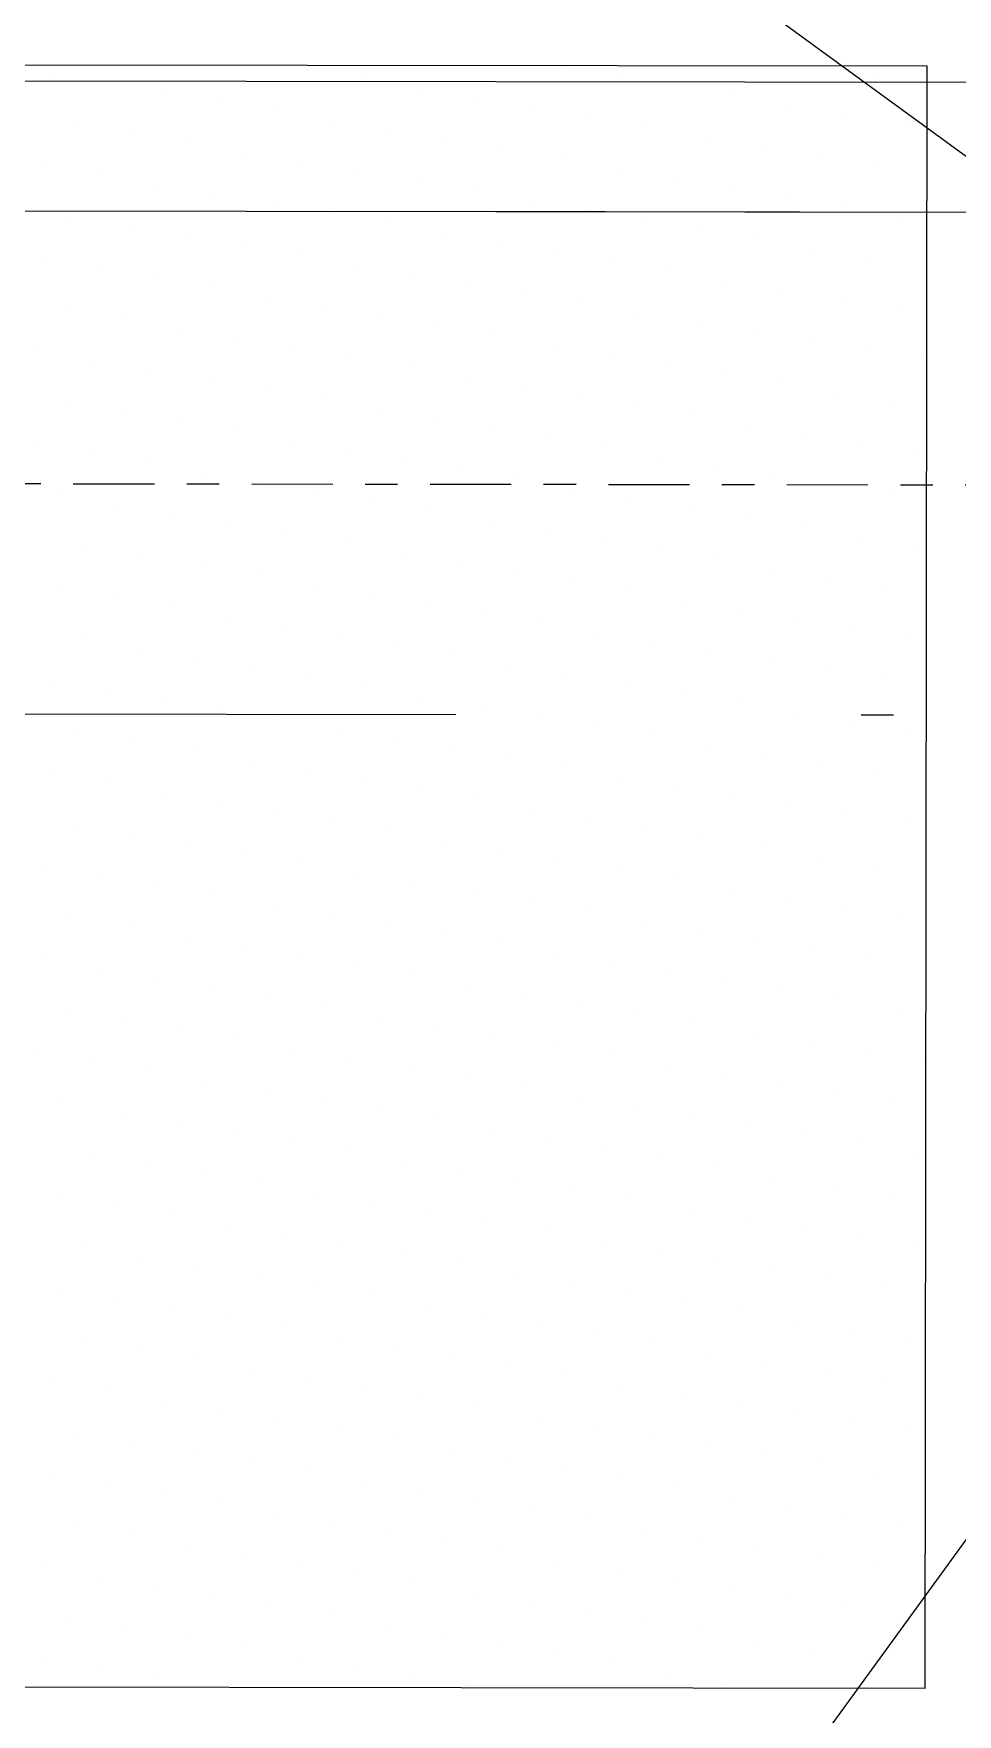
# Model space of a CAD drawing. Header units: millimetres. Extents: x 400382 to 401267, y 4543945 to 4544126.
# Drawn here: x 400738.64 to 400741.49, y 4544010.64 to 4544015.81 of the extents above; entities that cross this region are included whole.
import ezdxf

# ---------------------------------------------------------------- set-up
doc = ezdxf.new("R2010")
doc.units = ezdxf.units.MM
for name, pattern in [('AKS', [3, 2.5, -0.25, 0, -0.25]), ('CENTER', [2, 1.25, -0.25, 0.25, -0.25]), ('DASHDOT2', [0.5, 0.25, -0.125, 0, -0.125])]:
    doc.linetypes.add(name, pattern=pattern)
for name, color, linetype in [('aks prota', 2, 'AKS'), ('kiriş prota', 6, 'Continuous'), ('kolon tarama prota', 252, 'Continuous'), ('not yazısı prota', 6, 'Continuous'), ('PRT-AL-TUNEL_EKSENI', 14, 'DASHDOT2'), ('skesit prota', 7, 'Continuous'), ('st-s_kolon tarama', 252, 'Continuous'), ('temel prota', 6, 'Continuous')]:
    doc.layers.add(name, color=color, linetype=linetype)

msp = doc.modelspace()

# ---------------------------------------------------------------- hatches: boundary and pattern name
at = {"layer": 'kolon tarama prota'}
h = msp.add_hatch(color=256, dxfattribs=at)
h.dxf.hatch_style = 1
h.paths.add_polyline_path([(400803.72632, 4544009.33707), (400715.93468, 4544073.28909), (400690.79298, 4544038.77523), (400692.00541, 4544037.89203), (400705.8401, 4544027.81608), (400705.82967, 4544017.50939), (400720.00495, 4544017.49169), (400733.14296, 4544007.9252), (400805.78903, 4544007.83448)])
h.paths.add_polyline_path([(400733.45489, 4544009.92483), (400720.72959, 4544019.1908), (400707.52936, 4544019.20728), (400707.54135, 4544028.80376), (400693.46935, 4544039.05249), (400716.49142, 4544070.65657), (400799.97638, 4544009.84175)], flags=16)
h.paths.add_polyline_path([(400750.0006, 4544017.95423), (400750.00216, 4544019.20424), (400747.90215, 4544019.20686), (400747.90058, 4544017.95685), (400746.43136, 4544017.95869), (400746.4411, 4544025.75874), (400750.64986, 4544025.75349), (400750.6483, 4544024.50348), (400752.74831, 4544024.50085), (400752.74935, 4544025.75086), (400762.30539, 4544025.73893), (400762.30436, 4544024.48873), (400764.03966, 4544024.48656), (400764.03148, 4544017.93671), (400761.73966, 4544017.93957), (400761.74122, 4544019.18958), (400759.64121, 4544019.1922), (400759.63964, 4544017.94219)], flags=0)
h.paths.add_polyline_path([(400750.30098, 4544018.25386), (400750.30254, 4544019.50387), (400747.60252, 4544019.50724), (400747.60096, 4544018.25723), (400746.73174, 4544018.25832), (400746.74073, 4544025.45836), (400750.34948, 4544025.45386), (400750.34792, 4544024.20385), (400753.04794, 4544024.20048), (400753.0495, 4544025.45049), (400762.00554, 4544025.4393), (400762.00398, 4544024.1891), (400763.73928, 4544024.18693), (400763.73185, 4544018.23709), (400762.04004, 4544018.2392), (400762.0416, 4544019.48921), (400759.34158, 4544019.49258), (400759.34002, 4544018.24257)], flags=0)
h.paths.add_polyline_path([(400728.48066, 4544057.22162), (400728.23818, 4544057.39825), (400729.41578, 4544059.01483), (400729.65826, 4544058.83819)], flags=0)

# ---------------------------------------------------------------- linework, layer by layer
at = {"layer": 'aks prota', "ltscale": 10}
for p, q in [((400754.60769, 4544005.89838), (400694.52461, 4544049.66604)), ((400735.88985, 4544003.44982), (400763.38679, 4544041.19689))]:
    msp.add_line(p, q, dxfattribs=at)
at = {"layer": 'kiriş prota'}
msp.add_line((400665.99264, 4544015.35912), (400817.49366, 4544015.16992), dxfattribs=at)
at = {"layer": 'not yazısı prota'}
for p, q in [((400732.39365, 4544015.7262), (400741.39371, 4544015.71496)), ((400741.39371, 4544015.71496), (400741.38746, 4544010.71493)), ((400741.38746, 4544010.71493), (400732.3874, 4544010.72617))]:
    msp.add_line(p, q, dxfattribs=at)
at = {"layer": 'PRT-AL-TUNEL_EKSENI', "ltscale": 10}
for p, q in [((400658.20408, 4544015.36885), (400821.39805, 4544015.16505)), ((400660.94168, 4544013.81542), (400824.13565, 4544013.61161))]:
    msp.add_line(p, q, dxfattribs=at)
at = {"layer": 'skesit prota', "linetype": 'CENTER', "ltscale": 0.2}
msp.add_line((400722.26236, 4544014.44816), (400801.22832, 4544014.34954), dxfattribs=at)
at = {"layer": 'st-s_kolon tarama', "color": 253, "linetype": 'Continuous', "ltscale": 0.001}
for p, q in [((400738.68809, 4544015.69176), (400738.68809, 4544015.69176)), ((400739.48177, 4544015.70293), (400739.48177, 4544015.70293)), ((400740.27544, 4544015.7141), (400740.27544, 4544015.7141)), ((400741.24418, 4544015.69598), (400741.24418, 4544015.69598)), ((400738.86315, 4544015.66247), (400738.86315, 4544015.66247)), ((400739.65682, 4544015.67364), (400739.65682, 4544015.67364)), ((400739.83188, 4544015.64435), (400739.83188, 4544015.64435)), ((400740.4505, 4544015.68481), (400740.4505, 4544015.68481)), ((400740.62556, 4544015.65552), (400740.62556, 4544015.65552)), ((400739.0382, 4544015.63318), (400739.0382, 4544015.63318)), ((400739.21326, 4544015.60389), (400739.21326, 4544015.60389)), ((400740.00693, 4544015.61506), (400740.00693, 4544015.61506)), ((400740.18199, 4544015.58577), (400740.18199, 4544015.58577)), ((400740.80061, 4544015.62623), (400740.80061, 4544015.62623)), ((400740.97567, 4544015.59694), (400740.97567, 4544015.59694)), ((400738.76969, 4544015.53414), (400738.76969, 4544015.53414)), ((400739.38831, 4544015.5746), (400739.38831, 4544015.5746)), ((400739.56337, 4544015.54531), (400739.56337, 4544015.54531)), ((400740.35705, 4544015.55648), (400740.35705, 4544015.55648)), ((400741.15072, 4544015.56765), (400741.15072, 4544015.56765)), ((400741.32578, 4544015.53836), (400741.32578, 4544015.53836)), ((400738.94475, 4544015.50485), (400738.94475, 4544015.50485)), ((400739.73842, 4544015.51602), (400739.73842, 4544015.51602)), ((400739.91348, 4544015.48673), (400739.91348, 4544015.48673)), ((400740.5321, 4544015.52719), (400740.5321, 4544015.52719)), ((400740.70716, 4544015.4979), (400740.70716, 4544015.4979)), ((400739.1198, 4544015.47556), (400739.1198, 4544015.47556)), ((400739.29486, 4544015.44627), (400739.29486, 4544015.44627)), ((400740.08854, 4544015.45744), (400740.08854, 4544015.45744)), ((400740.88221, 4544015.46861), (400740.88221, 4544015.46861)), ((400741.05727, 4544015.43932), (400741.05727, 4544015.43932)), ((400738.67624, 4544015.40581), (400738.67624, 4544015.40581)), ((400739.46991, 4544015.41698), (400739.46991, 4544015.41698)), ((400739.64497, 4544015.38769), (400739.64497, 4544015.38769)), ((400740.26359, 4544015.42815), (400740.26359, 4544015.42815)), ((400740.43865, 4544015.39886), (400740.43865, 4544015.39886)), ((400741.23232, 4544015.41003), (400741.23232, 4544015.41003)), ((400738.85129, 4544015.37652), (400738.85129, 4544015.37652)), ((400739.02635, 4544015.34723), (400739.02635, 4544015.34723)), ((400739.82003, 4544015.3584), (400739.82003, 4544015.3584)), ((400739.99508, 4544015.32911), (400739.99508, 4544015.32911)), ((400740.6137, 4544015.36957), (400740.6137, 4544015.36957)), ((400740.78876, 4544015.34028), (400740.78876, 4544015.34028)), ((400739.2014, 4544015.31794), (400739.2014, 4544015.31794)), ((400739.37646, 4544015.28865), (400739.37646, 4544015.28865)), ((400740.17014, 4544015.29982), (400740.17014, 4544015.29982)), ((400740.96381, 4544015.31099), (400740.96381, 4544015.31099)), ((400741.13887, 4544015.2817), (400741.13887, 4544015.2817)), ((400738.75784, 4544015.2482), (400738.75784, 4544015.2482)), ((400739.55152, 4544015.25936), (400739.55152, 4544015.25936)), ((400739.72657, 4544015.23007), (400739.72657, 4544015.23007)), ((400740.34519, 4544015.27053), (400740.34519, 4544015.27053)), ((400740.52025, 4544015.24124), (400740.52025, 4544015.24124)), ((400741.31393, 4544015.25241), (400741.31393, 4544015.25241)), ((400738.93289, 4544015.21891), (400738.93289, 4544015.21891)), ((400739.10795, 4544015.18961), (400739.10795, 4544015.18961)), ((400739.90163, 4544015.20078), (400739.90163, 4544015.20078)), ((400740.07668, 4544015.17149), (400740.07668, 4544015.17149)), ((400740.6953, 4544015.21195), (400740.6953, 4544015.21195)), ((400740.87036, 4544015.18266), (400740.87036, 4544015.18266)), ((400738.66438, 4544015.11987), (400738.66438, 4544015.11987)), ((400739.28301, 4544015.16032), (400739.28301, 4544015.16032)), ((400739.45806, 4544015.13103), (400739.45806, 4544015.13103)), ((400740.25174, 4544015.1422), (400740.25174, 4544015.1422)), ((400741.04542, 4544015.15337), (400741.04542, 4544015.15337)), ((400741.22047, 4544015.12408), (400741.22047, 4544015.12408)), ((400738.83944, 4544015.09058), (400738.83944, 4544015.09058)), ((400739.63312, 4544015.10174), (400739.63312, 4544015.10174)), ((400739.80817, 4544015.07245), (400739.80817, 4544015.07245)), ((400740.42679, 4544015.11291), (400740.42679, 4544015.11291)), ((400740.60185, 4544015.08362), (400740.60185, 4544015.08362)), ((400739.01449, 4544015.06129), (400739.01449, 4544015.06129)), ((400739.18955, 4544015.032), (400739.18955, 4544015.032)), ((400739.98323, 4544015.04316), (400739.98323, 4544015.04316)), ((400740.77691, 4544015.05433), (400740.77691, 4544015.05433)), ((400740.95196, 4544015.02504), (400740.95196, 4544015.02504)), ((400739.36461, 4544015.00271), (400739.36461, 4544015.00271)), ((400739.53966, 4544014.97342), (400739.53966, 4544014.97342)), ((400740.15828, 4544015.01387), (400740.15828, 4544015.01387)), ((400740.33334, 4544014.98458), (400740.33334, 4544014.98458)), ((400741.12702, 4544014.99575), (400741.12702, 4544014.99575)), ((400741.30207, 4544014.96646), (400741.30207, 4544014.96646)), ((400738.74598, 4544014.96225), (400738.74598, 4544014.96225)), ((400738.92104, 4544014.93296), (400738.92104, 4544014.93296)), ((400739.71472, 4544014.94413), (400739.71472, 4544014.94413)), ((400739.88977, 4544014.91484), (400739.88977, 4544014.91484)), ((400740.5084, 4544014.95529), (400740.5084, 4544014.95529)), ((400740.68345, 4544014.926), (400740.68345, 4544014.926)), ((400739.0961, 4544014.90367), (400739.0961, 4544014.90367)), ((400739.27115, 4544014.87438), (400739.27115, 4544014.87438)), ((400740.06483, 4544014.88555), (400740.06483, 4544014.88555)), ((400740.85851, 4544014.89671), (400740.85851, 4544014.89671)), ((400741.03356, 4544014.86742), (400741.03356, 4544014.86742)), ((400738.65253, 4544014.83392), (400738.65253, 4544014.83392)), ((400739.44621, 4544014.84509), (400739.44621, 4544014.84509)), ((400739.62126, 4544014.8158), (400739.62126, 4544014.8158)), ((400740.23989, 4544014.85626), (400740.23989, 4544014.85626)), ((400740.41494, 4544014.82697), (400740.41494, 4544014.82697)), ((400741.20862, 4544014.83813), (400741.20862, 4544014.83813)), ((400741.38367, 4544014.80884), (400741.38367, 4544014.80884)), ((400738.82759, 4544014.80463), (400738.82759, 4544014.80463)), ((400739.00264, 4544014.77534), (400739.00264, 4544014.77534)), ((400739.79632, 4544014.78651), (400739.79632, 4544014.78651)), ((400739.97138, 4544014.75722), (400739.97138, 4544014.75722)), ((400740.59, 4544014.79768), (400740.59, 4544014.79768)), ((400740.76505, 4544014.76839), (400740.76505, 4544014.76839)), ((400739.1777, 4544014.74605), (400739.1777, 4544014.74605)), ((400739.35275, 4544014.71676), (400739.35275, 4544014.71676)), ((400740.14643, 4544014.72793), (400740.14643, 4544014.72793)), ((400740.94011, 4544014.7391), (400740.94011, 4544014.7391)), ((400741.11516, 4544014.70981), (400741.11516, 4544014.70981)), ((400738.73413, 4544014.6763), (400738.73413, 4544014.6763)), ((400739.52781, 4544014.68747), (400739.52781, 4544014.68747)), ((400739.70286, 4544014.65818), (400739.70286, 4544014.65818)), ((400740.32149, 4544014.69864), (400740.32149, 4544014.69864)), ((400740.49654, 4544014.66935), (400740.49654, 4544014.66935)), ((400741.29022, 4544014.68052), (400741.29022, 4544014.68052)), ((400738.90919, 4544014.64701), (400738.90919, 4544014.64701)), ((400739.08424, 4544014.61772), (400739.08424, 4544014.61772)), ((400739.87792, 4544014.62889), (400739.87792, 4544014.62889)), ((400740.6716, 4544014.64006), (400740.6716, 4544014.64006)), ((400740.84665, 4544014.61077), (400740.84665, 4544014.61077)), ((400739.2593, 4544014.58843), (400739.2593, 4544014.58843)), ((400739.43435, 4544014.55914), (400739.43435, 4544014.55914)), ((400740.05298, 4544014.5996), (400740.05298, 4544014.5996)), ((400740.22803, 4544014.57031), (400740.22803, 4544014.57031)), ((400741.02171, 4544014.58148), (400741.02171, 4544014.58148)), ((400741.19677, 4544014.55219), (400741.19677, 4544014.55219)), ((400738.64068, 4544014.54797), (400738.64068, 4544014.54797)), ((400738.81573, 4544014.51868), (400738.81573, 4544014.51868)), ((400739.60941, 4544014.52985), (400739.60941, 4544014.52985)), ((400739.78447, 4544014.50056), (400739.78447, 4544014.50056)), ((400740.40309, 4544014.54102), (400740.40309, 4544014.54102)), ((400740.57814, 4544014.51173), (400740.57814, 4544014.51173)), ((400741.37182, 4544014.5229), (400741.37182, 4544014.5229)), ((400738.99079, 4544014.48939), (400738.99079, 4544014.48939)), ((400739.16584, 4544014.4601), (400739.16584, 4544014.4601)), ((400739.95952, 4544014.47127), (400739.95952, 4544014.47127)), ((400740.7532, 4544014.48244), (400740.7532, 4544014.48244)), ((400740.92826, 4544014.45315), (400740.92826, 4544014.45315)), ((400739.3409, 4544014.43081), (400739.3409, 4544014.43081)), ((400739.51596, 4544014.40152), (400739.51596, 4544014.40152)), ((400740.13458, 4544014.44198), (400740.13458, 4544014.44198)), ((400740.30963, 4544014.41269), (400740.30963, 4544014.41269)), ((400741.10331, 4544014.42386), (400741.10331, 4544014.42386)), ((400741.27837, 4544014.39457), (400741.27837, 4544014.39457)), ((400738.72228, 4544014.39035), (400738.72228, 4544014.39035)), ((400738.89733, 4544014.36106), (400738.89733, 4544014.36106)), ((400739.69101, 4544014.37223), (400739.69101, 4544014.37223)), ((400739.86607, 4544014.34294), (400739.86607, 4544014.34294)), ((400740.48469, 4544014.3834), (400740.48469, 4544014.3834)), ((400740.65975, 4544014.35411), (400740.65975, 4544014.35411)), ((400739.07239, 4544014.33177), (400739.07239, 4544014.33177)), ((400739.24745, 4544014.30248), (400739.24745, 4544014.30248)), ((400740.04112, 4544014.31365), (400740.04112, 4544014.31365)), ((400740.8348, 4544014.32482), (400740.8348, 4544014.32482)), ((400741.00986, 4544014.29553), (400741.00986, 4544014.29553)), ((400739.4225, 4544014.27319), (400739.4225, 4544014.27319)), ((400739.59756, 4544014.2439), (400739.59756, 4544014.2439)), ((400740.21618, 4544014.28436), (400740.21618, 4544014.28436)), ((400740.39123, 4544014.25507), (400740.39123, 4544014.25507)), ((400741.18491, 4544014.26624), (400741.18491, 4544014.26624)), ((400738.80388, 4544014.23273), (400738.80388, 4544014.23273)), ((400738.97894, 4544014.20344), (400738.97894, 4544014.20344)), ((400739.77261, 4544014.21461), (400739.77261, 4544014.21461)), ((400740.56629, 4544014.22578), (400740.56629, 4544014.22578)), ((400740.74135, 4544014.19649), (400740.74135, 4544014.19649)), ((400741.35997, 4544014.23695), (400741.35997, 4544014.23695)), ((400739.15399, 4544014.17415), (400739.15399, 4544014.17415)), ((400739.32905, 4544014.14486), (400739.32905, 4544014.14486)), ((400739.94767, 4544014.18532), (400739.94767, 4544014.18532)), ((400740.12272, 4544014.15603), (400740.12272, 4544014.15603)), ((400740.9164, 4544014.1672), (400740.9164, 4544014.1672)), ((400741.09146, 4544014.13791), (400741.09146, 4544014.13791)), ((400738.71043, 4544014.10441), (400738.71043, 4544014.10441)), ((400739.5041, 4544014.11557), (400739.5041, 4544014.11557)), ((400739.67916, 4544014.08628), (400739.67916, 4544014.08628)), ((400740.29778, 4544014.12674), (400740.29778, 4544014.12674)), ((400740.47284, 4544014.09745), (400740.47284, 4544014.09745)), ((400741.26651, 4544014.10862), (400741.26651, 4544014.10862)), ((400738.88548, 4544014.07512), (400738.88548, 4544014.07512)), ((400739.06054, 4544014.04583), (400739.06054, 4544014.04583)), ((400739.85421, 4544014.05699), (400739.85421, 4544014.05699)), ((400740.64789, 4544014.06816), (400740.64789, 4544014.06816)), ((400740.82295, 4544014.03887), (400740.82295, 4544014.03887)), ((400739.23559, 4544014.01654), (400739.23559, 4544014.01654)), ((400739.41065, 4544013.98725), (400739.41065, 4544013.98725)), ((400740.02927, 4544014.0277), (400740.02927, 4544014.0277)), ((400740.20433, 4544013.99841), (400740.20433, 4544013.99841)), ((400740.998, 4544014.00958), (400740.998, 4544014.00958)), ((400741.17306, 4544013.98029), (400741.17306, 4544013.98029)), ((400738.79203, 4544013.94679), (400738.79203, 4544013.94679)), ((400739.5857, 4544013.95796), (400739.5857, 4544013.95796)), ((400739.76076, 4544013.92867), (400739.76076, 4544013.92867)), ((400740.37938, 4544013.96912), (400740.37938, 4544013.96912)), ((400740.55444, 4544013.93983), (400740.55444, 4544013.93983)), ((400741.34812, 4544013.951), (400741.34812, 4544013.951)), ((400738.96708, 4544013.9175), (400738.96708, 4544013.9175)), ((400739.14214, 4544013.88821), (400739.14214, 4544013.88821)), ((400739.93582, 4544013.89938), (400739.93582, 4544013.89938)), ((400740.72949, 4544013.91054), (400740.72949, 4544013.91054)), ((400740.90455, 4544013.88125), (400740.90455, 4544013.88125)), ((400739.31719, 4544013.85892), (400739.31719, 4544013.85892)), ((400739.49225, 4544013.82963), (400739.49225, 4544013.82963)), ((400740.11087, 4544013.87009), (400740.11087, 4544013.87009)), ((400740.28593, 4544013.8408), (400740.28593, 4544013.8408)), ((400741.0796, 4544013.85196), (400741.0796, 4544013.85196)), ((400738.69857, 4544013.81846), (400738.69857, 4544013.81846)), ((400738.87363, 4544013.78917), (400738.87363, 4544013.78917)), ((400739.66731, 4544013.80034), (400739.66731, 4544013.80034)), ((400740.46098, 4544013.81151), (400740.46098, 4544013.81151)), ((400740.63604, 4544013.78222), (400740.63604, 4544013.78222)), ((400741.25466, 4544013.82267), (400741.25466, 4544013.82267)), ((400739.04868, 4544013.75988), (400739.04868, 4544013.75988)), ((400739.22374, 4544013.73059), (400739.22374, 4544013.73059)), ((400739.84236, 4544013.77105), (400739.84236, 4544013.77105)), ((400740.01742, 4544013.74176), (400740.01742, 4544013.74176)), ((400740.81109, 4544013.75293), (400740.81109, 4544013.75293)), ((400740.98615, 4544013.72363), (400740.98615, 4544013.72363)), ((400739.3988, 4544013.7013), (400739.3988, 4544013.7013)), ((400739.57385, 4544013.67201), (400739.57385, 4544013.67201)), ((400740.19247, 4544013.71247), (400740.19247, 4544013.71247)), ((400740.36753, 4544013.68318), (400740.36753, 4544013.68318)), ((400741.16121, 4544013.69434), (400741.16121, 4544013.69434)), ((400738.78017, 4544013.66084), (400738.78017, 4544013.66084)), ((400738.95523, 4544013.63155), (400738.95523, 4544013.63155)), ((400739.74891, 4544013.64272), (400739.74891, 4544013.64272)), ((400740.54258, 4544013.65389), (400740.54258, 4544013.65389)), ((400740.71764, 4544013.6246), (400740.71764, 4544013.6246)), ((400741.33626, 4544013.66505), (400741.33626, 4544013.66505)), ((400739.13029, 4544013.60226), (400739.13029, 4544013.60226)), ((400739.30534, 4544013.57297), (400739.30534, 4544013.57297)), ((400739.92396, 4544013.61343), (400739.92396, 4544013.61343)), ((400740.09902, 4544013.58414), (400740.09902, 4544013.58414)), ((400740.8927, 4544013.59531), (400740.8927, 4544013.59531)), ((400741.06775, 4544013.56602), (400741.06775, 4544013.56602)), ((400738.68672, 4544013.53251), (400738.68672, 4544013.53251)), ((400739.4804, 4544013.54368), (400739.4804, 4544013.54368)), ((400739.65545, 4544013.51439), (400739.65545, 4544013.51439)), ((400740.27407, 4544013.55485), (400740.27407, 4544013.55485)), ((400740.44913, 4544013.52556), (400740.44913, 4544013.52556)), ((400741.24281, 4544013.53673), (400741.24281, 4544013.53673)), ((400738.86178, 4544013.50322), (400738.86178, 4544013.50322)), ((400739.03683, 4544013.47393), (400739.03683, 4544013.47393)), ((400739.83051, 4544013.4851), (400739.83051, 4544013.4851)), ((400740.62419, 4544013.49627), (400740.62419, 4544013.49627)), ((400740.79924, 4544013.46698), (400740.79924, 4544013.46698)), ((400739.21189, 4544013.44464), (400739.21189, 4544013.44464)), ((400739.38694, 4544013.41535), (400739.38694, 4544013.41535)), ((400740.00556, 4544013.45581), (400740.00556, 4544013.45581)), ((400740.18062, 4544013.42652), (400740.18062, 4544013.42652)), ((400740.9743, 4544013.43769), (400740.9743, 4544013.43769)), ((400738.76832, 4544013.37489), (400738.76832, 4544013.37489)), ((400739.562, 4544013.38606), (400739.562, 4544013.38606)), ((400740.35568, 4544013.39723), (400740.35568, 4544013.39723)), ((400740.53073, 4544013.36794), (400740.53073, 4544013.36794)), ((400741.14935, 4544013.4084), (400741.14935, 4544013.4084)), ((400741.32441, 4544013.37911), (400741.32441, 4544013.37911)), ((400738.94338, 4544013.3456), (400738.94338, 4544013.3456)), ((400739.11843, 4544013.31631), (400739.11843, 4544013.31631)), ((400739.73705, 4544013.35677), (400739.73705, 4544013.35677)), ((400739.91211, 4544013.32748), (400739.91211, 4544013.32748)), ((400740.70579, 4544013.33865), (400740.70579, 4544013.33865)), ((400740.88084, 4544013.30936), (400740.88084, 4544013.30936)), ((400739.29349, 4544013.28702), (400739.29349, 4544013.28702)), ((400739.46854, 4544013.25773), (400739.46854, 4544013.25773)), ((400740.08717, 4544013.29819), (400740.08717, 4544013.29819)), ((400740.26222, 4544013.2689), (400740.26222, 4544013.2689)), ((400741.0559, 4544013.28007), (400741.0559, 4544013.28007)), ((400738.67487, 4544013.24656), (400738.67487, 4544013.24656)), ((400738.84992, 4544013.21727), (400738.84992, 4544013.21727)), ((400739.6436, 4544013.22844), (400739.6436, 4544013.22844)), ((400740.43728, 4544013.23961), (400740.43728, 4544013.23961)), ((400740.61233, 4544013.21032), (400740.61233, 4544013.21032)), ((400741.23095, 4544013.25078), (400741.23095, 4544013.25078)), ((400739.02498, 4544013.18798), (400739.02498, 4544013.18798)), ((400739.20003, 4544013.15869), (400739.20003, 4544013.15869)), ((400739.81866, 4544013.19915), (400739.81866, 4544013.19915)), ((400739.99371, 4544013.16986), (400739.99371, 4544013.16986)), ((400740.78739, 4544013.18103), (400740.78739, 4544013.18103)), ((400740.96244, 4544013.15174), (400740.96244, 4544013.15174)), ((400739.37509, 4544013.1294), (400739.37509, 4544013.1294)), ((400739.55015, 4544013.10011), (400739.55015, 4544013.10011)), ((400740.16877, 4544013.14057), (400740.16877, 4544013.14057)), ((400740.34382, 4544013.11128), (400740.34382, 4544013.11128)), ((400741.1375, 4544013.12245), (400741.1375, 4544013.12245)), ((400738.75647, 4544013.08895), (400738.75647, 4544013.08895)), ((400738.93152, 4544013.05966), (400738.93152, 4544013.05966)), ((400739.7252, 4544013.07082), (400739.7252, 4544013.07082)), ((400740.51888, 4544013.08199), (400740.51888, 4544013.08199)), ((400740.69393, 4544013.0527), (400740.69393, 4544013.0527)), ((400741.31256, 4544013.09316), (400741.31256, 4544013.09316)), ((400739.10658, 4544013.03037), (400739.10658, 4544013.03037)), ((400739.28164, 4544013.00108), (400739.28164, 4544013.00108)), ((400739.90026, 4544013.04153), (400739.90026, 4544013.04153)), ((400740.07531, 4544013.01224), (400740.07531, 4544013.01224)), ((400740.86899, 4544013.02341), (400740.86899, 4544013.02341)), ((400738.66301, 4544012.96062), (400738.66301, 4544012.96062)), ((400739.45669, 4544012.97179), (400739.45669, 4544012.97179)), ((400740.25037, 4544012.98295), (400740.25037, 4544012.98295)), ((400740.42542, 4544012.95366), (400740.42542, 4544012.95366)), ((400741.04405, 4544012.99412), (400741.04405, 4544012.99412)), ((400741.2191, 4544012.96483), (400741.2191, 4544012.96483)), ((400738.83807, 4544012.93133), (400738.83807, 4544012.93133)), ((400739.01313, 4544012.90204), (400739.01313, 4544012.90204)), ((400739.63175, 4544012.9425), (400739.63175, 4544012.9425)), ((400739.8068, 4544012.91321), (400739.8068, 4544012.91321)), ((400740.60048, 4544012.92437), (400740.60048, 4544012.92437)), ((400740.77554, 4544012.89508), (400740.77554, 4544012.89508)), ((400739.18818, 4544012.87275), (400739.18818, 4544012.87275)), ((400739.36324, 4544012.84346), (400739.36324, 4544012.84346)), ((400739.98186, 4544012.88392), (400739.98186, 4544012.88392)), ((400740.15691, 4544012.85463), (400740.15691, 4544012.85463)), ((400740.95059, 4544012.86579), (400740.95059, 4544012.86579)), ((400738.74462, 4544012.803), (400738.74462, 4544012.803)), ((400739.53829, 4544012.81417), (400739.53829, 4544012.81417)), ((400740.33197, 4544012.82534), (400740.33197, 4544012.82534)), ((400740.50703, 4544012.79604), (400740.50703, 4544012.79604)), ((400741.12565, 4544012.8365), (400741.12565, 4544012.8365)), ((400741.3007, 4544012.80721), (400741.3007, 4544012.80721)), ((400738.91967, 4544012.77371), (400738.91967, 4544012.77371)), ((400739.09473, 4544012.74442), (400739.09473, 4544012.74442)), ((400739.71335, 4544012.78488), (400739.71335, 4544012.78488)), ((400739.8884, 4544012.75559), (400739.8884, 4544012.75559)), ((400740.68208, 4544012.76675), (400740.68208, 4544012.76675)), ((400740.85714, 4544012.73746), (400740.85714, 4544012.73746)), ((400739.26978, 4544012.71513), (400739.26978, 4544012.71513)), ((400739.44484, 4544012.68584), (400739.44484, 4544012.68584)), ((400740.06346, 4544012.7263), (400740.06346, 4544012.7263)), ((400740.23852, 4544012.69701), (400740.23852, 4544012.69701)), ((400741.03219, 4544012.70817), (400741.03219, 4544012.70817)), ((400738.65116, 4544012.67467), (400738.65116, 4544012.67467)), ((400738.82622, 4544012.64538), (400738.82622, 4544012.64538)), ((400739.61989, 4544012.65655), (400739.61989, 4544012.65655)), ((400740.41357, 4544012.66772), (400740.41357, 4544012.66772)), ((400740.58863, 4544012.63843), (400740.58863, 4544012.63843)), ((400741.20725, 4544012.67888), (400741.20725, 4544012.67888)), ((400741.3823, 4544012.64959), (400741.3823, 4544012.64959)), ((400739.00127, 4544012.61609), (400739.00127, 4544012.61609)), ((400739.17633, 4544012.5868), (400739.17633, 4544012.5868)), ((400739.79495, 4544012.62726), (400739.79495, 4544012.62726)), ((400739.97001, 4544012.59797), (400739.97001, 4544012.59797)), ((400740.76368, 4544012.60914), (400740.76368, 4544012.60914)), ((400739.35138, 4544012.55751), (400739.35138, 4544012.55751)), ((400740.14506, 4544012.56868), (400740.14506, 4544012.56868)), ((400740.32012, 4544012.53939), (400740.32012, 4544012.53939)), ((400740.93874, 4544012.57985), (400740.93874, 4544012.57985)), ((400741.11379, 4544012.55056), (400741.11379, 4544012.55056)), ((400738.73276, 4544012.51705), (400738.73276, 4544012.51705)), ((400738.90782, 4544012.48776), (400738.90782, 4544012.48776)), ((400739.52644, 4544012.52822), (400739.52644, 4544012.52822)), ((400739.7015, 4544012.49893), (400739.7015, 4544012.49893)), ((400740.49517, 4544012.5101), (400740.49517, 4544012.5101)), ((400740.67023, 4544012.48081), (400740.67023, 4544012.48081)), ((400741.28885, 4544012.52127), (400741.28885, 4544012.52127)), ((400739.08287, 4544012.45847), (400739.08287, 4544012.45847)), ((400739.25793, 4544012.42918), (400739.25793, 4544012.42918)), ((400739.87655, 4544012.46964), (400739.87655, 4544012.46964)), ((400740.05161, 4544012.44035), (400740.05161, 4544012.44035)), ((400740.84528, 4544012.45152), (400740.84528, 4544012.45152)), ((400739.43299, 4544012.39989), (400739.43299, 4544012.39989)), ((400740.22666, 4544012.41106), (400740.22666, 4544012.41106)), ((400740.40172, 4544012.38177), (400740.40172, 4544012.38177)), ((400741.02034, 4544012.42223), (400741.02034, 4544012.42223)), ((400741.1954, 4544012.39294), (400741.1954, 4544012.39294)), ((400738.81436, 4544012.35943), (400738.81436, 4544012.35943)), ((400738.98942, 4544012.33014), (400738.98942, 4544012.33014)), ((400739.60804, 4544012.3706), (400739.60804, 4544012.3706)), ((400739.7831, 4544012.34131), (400739.7831, 4544012.34131)), ((400740.57677, 4544012.35248), (400740.57677, 4544012.35248)), ((400740.75183, 4544012.32319), (400740.75183, 4544012.32319)), ((400741.37045, 4544012.36365), (400741.37045, 4544012.36365)), ((400739.16447, 4544012.30085), (400739.16447, 4544012.30085)), ((400739.33953, 4544012.27156), (400739.33953, 4544012.27156)), ((400739.95815, 4544012.31202), (400739.95815, 4544012.31202)), ((400740.13321, 4544012.28273), (400740.13321, 4544012.28273)), ((400740.92689, 4544012.2939), (400740.92689, 4544012.2939)), ((400738.72091, 4544012.2311), (400738.72091, 4544012.2311)), ((400739.51459, 4544012.24227), (400739.51459, 4544012.24227)), ((400740.30826, 4544012.25344), (400740.30826, 4544012.25344)), ((400740.48332, 4544012.22415), (400740.48332, 4544012.22415)), ((400741.10194, 4544012.26461), (400741.10194, 4544012.26461)), ((400741.277, 4544012.23532), (400741.277, 4544012.23532)), ((400738.89596, 4544012.20181), (400738.89596, 4544012.20181)), ((400739.07102, 4544012.17252), (400739.07102, 4544012.17252)), ((400739.68964, 4544012.21298), (400739.68964, 4544012.21298)), ((400739.8647, 4544012.18369), (400739.8647, 4544012.18369)), ((400740.65838, 4544012.19486), (400740.65838, 4544012.19486)), ((400739.24608, 4544012.14323), (400739.24608, 4544012.14323)), ((400740.03975, 4544012.1544), (400740.03975, 4544012.1544)), ((400740.21481, 4544012.12511), (400740.21481, 4544012.12511)), ((400740.83343, 4544012.16557), (400740.83343, 4544012.16557)), ((400741.00849, 4544012.13628), (400741.00849, 4544012.13628)), ((400738.80251, 4544012.07349), (400738.80251, 4544012.07349)), ((400739.42113, 4544012.11394), (400739.42113, 4544012.11394)), ((400739.59619, 4544012.08465), (400739.59619, 4544012.08465)), ((400740.38987, 4544012.09582), (400740.38987, 4544012.09582)), ((400740.56492, 4544012.06653), (400740.56492, 4544012.06653)), ((400741.18354, 4544012.10699), (400741.18354, 4544012.10699)), ((400741.3586, 4544012.0777), (400741.3586, 4544012.0777)), ((400738.97757, 4544012.0442), (400738.97757, 4544012.0442)), ((400739.15262, 4544012.01491), (400739.15262, 4544012.01491)), ((400739.77124, 4544012.05536), (400739.77124, 4544012.05536)), ((400739.9463, 4544012.02607), (400739.9463, 4544012.02607)), ((400740.73998, 4544012.03724), (400740.73998, 4544012.03724)), ((400739.32768, 4544011.98562), (400739.32768, 4544011.98562)), ((400740.12136, 4544011.99678), (400740.12136, 4544011.99678)), ((400740.29641, 4544011.96749), (400740.29641, 4544011.96749)), ((400740.91503, 4544012.00795), (400740.91503, 4544012.00795)), ((400741.09009, 4544011.97866), (400741.09009, 4544011.97866)), ((400738.70906, 4544011.94516), (400738.70906, 4544011.94516)), ((400738.88411, 4544011.91587), (400738.88411, 4544011.91587)), ((400739.50273, 4544011.95633), (400739.50273, 4544011.95633)), ((400739.67779, 4544011.92704), (400739.67779, 4544011.92704)), ((400740.47147, 4544011.9382), (400740.47147, 4544011.9382)), ((400740.64652, 4544011.90891), (400740.64652, 4544011.90891)), ((400741.26514, 4544011.94937), (400741.26514, 4544011.94937)), ((400739.05917, 4544011.88658), (400739.05917, 4544011.88658)), ((400739.23422, 4544011.85729), (400739.23422, 4544011.85729)), ((400739.85284, 4544011.89774), (400739.85284, 4544011.89774)), ((400740.0279, 4544011.86845), (400740.0279, 4544011.86845)), ((400740.82158, 4544011.87962), (400740.82158, 4544011.87962)), ((400739.40928, 4544011.828), (400739.40928, 4544011.828)), ((400740.20296, 4544011.83916), (400740.20296, 4544011.83916)), ((400740.37801, 4544011.80987), (400740.37801, 4544011.80987)), ((400740.99663, 4544011.85033), (400740.99663, 4544011.85033)), ((400741.17169, 4544011.82104), (400741.17169, 4544011.82104)), ((400738.79066, 4544011.78754), (400738.79066, 4544011.78754)), ((400738.96571, 4544011.75825), (400738.96571, 4544011.75825)), ((400739.58433, 4544011.79871), (400739.58433, 4544011.79871)), ((400739.75939, 4544011.76942), (400739.75939, 4544011.76942)), ((400740.55307, 4544011.78058), (400740.55307, 4544011.78058)), ((400741.34675, 4544011.79175), (400741.34675, 4544011.79175)), ((400739.14077, 4544011.72896), (400739.14077, 4544011.72896)), ((400739.93445, 4544011.74013), (400739.93445, 4544011.74013)), ((400740.1095, 4544011.71084), (400740.1095, 4544011.71084)), ((400740.72812, 4544011.75129), (400740.72812, 4544011.75129)), ((400740.90318, 4544011.722), (400740.90318, 4544011.722)), ((400738.6972, 4544011.65921), (400738.6972, 4544011.65921)), ((400739.31582, 4544011.69967), (400739.31582, 4544011.69967)), ((400739.49088, 4544011.67038), (400739.49088, 4544011.67038)), ((400740.28456, 4544011.68155), (400740.28456, 4544011.68155)), ((400740.45961, 4544011.65226), (400740.45961, 4544011.65226)), ((400741.07824, 4544011.69271), (400741.07824, 4544011.69271)), ((400741.25329, 4544011.66342), (400741.25329, 4544011.66342)), ((400738.87226, 4544011.62992), (400738.87226, 4544011.62992)), ((400739.04731, 4544011.60063), (400739.04731, 4544011.60063)), ((400739.66594, 4544011.64109), (400739.66594, 4544011.64109)), ((400739.84099, 4544011.6118), (400739.84099, 4544011.6118)), ((400740.63467, 4544011.62297), (400740.63467, 4544011.62297)), ((400739.22237, 4544011.57134), (400739.22237, 4544011.57134)), ((400740.01605, 4544011.58251), (400740.01605, 4544011.58251)), ((400740.1911, 4544011.55322), (400740.1911, 4544011.55322)), ((400740.80973, 4544011.59368), (400740.80973, 4544011.59368)), ((400740.98478, 4544011.56439), (400740.98478, 4544011.56439)), ((400738.7788, 4544011.50159), (400738.7788, 4544011.50159)), ((400739.39743, 4544011.54205), (400739.39743, 4544011.54205)), ((400739.57248, 4544011.51276), (400739.57248, 4544011.51276)), ((400740.36616, 4544011.52393), (400740.36616, 4544011.52393)), ((400740.54121, 4544011.49464), (400740.54121, 4544011.49464)), ((400741.15984, 4544011.5351), (400741.15984, 4544011.5351)), ((400741.33489, 4544011.50581), (400741.33489, 4544011.50581)), ((400738.95386, 4544011.4723), (400738.95386, 4544011.4723)), ((400739.12892, 4544011.44301), (400739.12892, 4544011.44301)), ((400739.74754, 4544011.48347), (400739.74754, 4544011.48347)), ((400739.92259, 4544011.45418), (400739.92259, 4544011.45418)), ((400740.71627, 4544011.46535), (400740.71627, 4544011.46535)), ((400739.30397, 4544011.41372), (400739.30397, 4544011.41372)), ((400740.09765, 4544011.42489), (400740.09765, 4544011.42489)), ((400740.2727, 4544011.3956), (400740.2727, 4544011.3956)), ((400740.89133, 4544011.43606), (400740.89133, 4544011.43606)), ((400741.06638, 4544011.40677), (400741.06638, 4544011.40677)), ((400738.68535, 4544011.37326), (400738.68535, 4544011.37326)), ((400738.86041, 4544011.34397), (400738.86041, 4544011.34397)), ((400739.47903, 4544011.38443), (400739.47903, 4544011.38443)), ((400739.65408, 4544011.35514), (400739.65408, 4544011.35514)), ((400740.44776, 4544011.36631), (400740.44776, 4544011.36631)), ((400741.24144, 4544011.37748), (400741.24144, 4544011.37748)), ((400739.03546, 4544011.31468), (400739.03546, 4544011.31468)), ((400739.82914, 4544011.32585), (400739.82914, 4544011.32585)), ((400740.00419, 4544011.29656), (400740.00419, 4544011.29656)), ((400740.62282, 4544011.33702), (400740.62282, 4544011.33702)), ((400740.79787, 4544011.30773), (400740.79787, 4544011.30773)), ((400739.21052, 4544011.28539), (400739.21052, 4544011.28539)), ((400739.38557, 4544011.2561), (400739.38557, 4544011.2561)), ((400740.17925, 4544011.26727), (400740.17925, 4544011.26727)), ((400740.35431, 4544011.23798), (400740.35431, 4544011.23798)), ((400740.97293, 4544011.27844), (400740.97293, 4544011.27844)), ((400741.14798, 4544011.24915), (400741.14798, 4544011.24915)), ((400738.76695, 4544011.21564), (400738.76695, 4544011.21564)), ((400738.94201, 4544011.18635), (400738.94201, 4544011.18635)), ((400739.56063, 4544011.22681), (400739.56063, 4544011.22681)), ((400739.73568, 4544011.19752), (400739.73568, 4544011.19752)), ((400740.52936, 4544011.20869), (400740.52936, 4544011.20869)), ((400741.32304, 4544011.21986), (400741.32304, 4544011.21986)), ((400739.11706, 4544011.15706), (400739.11706, 4544011.15706)), ((400739.91074, 4544011.16823), (400739.91074, 4544011.16823)), ((400740.0858, 4544011.13894), (400740.0858, 4544011.13894)), ((400740.70442, 4544011.1794), (400740.70442, 4544011.1794)), ((400740.87947, 4544011.15011), (400740.87947, 4544011.15011)), ((400738.6735, 4544011.08732), (400738.6735, 4544011.08732)), ((400739.29212, 4544011.12777), (400739.29212, 4544011.12777)), ((400739.46717, 4544011.09848), (400739.46717, 4544011.09848)), ((400740.26085, 4544011.10965), (400740.26085, 4544011.10965)), ((400740.43591, 4544011.08036), (400740.43591, 4544011.08036)), ((400741.05453, 4544011.12082), (400741.05453, 4544011.12082)), ((400741.22958, 4544011.09153), (400741.22958, 4544011.09153)), ((400738.84855, 4544011.05803), (400738.84855, 4544011.05803)), ((400739.02361, 4544011.02874), (400739.02361, 4544011.02874)), ((400739.64223, 4544011.06919), (400739.64223, 4544011.06919)), ((400739.81729, 4544011.0399), (400739.81729, 4544011.0399)), ((400740.61096, 4544011.05107), (400740.61096, 4544011.05107)), ((400739.19866, 4544010.99945), (400739.19866, 4544010.99945)), ((400739.99234, 4544011.01061), (400739.99234, 4544011.01061)), ((400740.1674, 4544010.98132), (400740.1674, 4544010.98132)), ((400740.78602, 4544011.02178), (400740.78602, 4544011.02178)), ((400740.96107, 4544010.99249), (400740.96107, 4544010.99249)), ((400738.7551, 4544010.9297), (400738.7551, 4544010.9297)), ((400739.37372, 4544010.97015), (400739.37372, 4544010.97015)), ((400739.54878, 4544010.94086), (400739.54878, 4544010.94086)), ((400740.34245, 4544010.95203), (400740.34245, 4544010.95203)), ((400741.13613, 4544010.9632), (400741.13613, 4544010.9632)), ((400741.31119, 4544010.93391), (400741.31119, 4544010.93391)), ((400738.93015, 4544010.90041), (400738.93015, 4544010.90041)), ((400739.72383, 4544010.91157), (400739.72383, 4544010.91157)), ((400739.89889, 4544010.88228), (400739.89889, 4544010.88228)), ((400740.51751, 4544010.92274), (400740.51751, 4544010.92274)), ((400740.69256, 4544010.89345), (400740.69256, 4544010.89345)), ((400739.10521, 4544010.87112), (400739.10521, 4544010.87112)), ((400739.28027, 4544010.84183), (400739.28027, 4544010.84183)), ((400740.07394, 4544010.85299), (400740.07394, 4544010.85299)), ((400740.249, 4544010.8237), (400740.249, 4544010.8237)), ((400740.86762, 4544010.86416), (400740.86762, 4544010.86416)), ((400741.04268, 4544010.83487), (400741.04268, 4544010.83487)), ((400738.66164, 4544010.80137), (400738.66164, 4544010.80137)), ((400738.8367, 4544010.77208), (400738.8367, 4544010.77208)), ((400739.45532, 4544010.81254), (400739.45532, 4544010.81254)), ((400739.63038, 4544010.78325), (400739.63038, 4544010.78325)), ((400740.42405, 4544010.79441), (400740.42405, 4544010.79441)), ((400741.21773, 4544010.80558), (400741.21773, 4544010.80558)), ((400739.01176, 4544010.74279), (400739.01176, 4544010.74279)), ((400739.80543, 4544010.75396), (400739.80543, 4544010.75396)), ((400739.98049, 4544010.72467), (400739.98049, 4544010.72467)), ((400740.59911, 4544010.76512), (400740.59911, 4544010.76512)), ((400740.77417, 4544010.73583), (400740.77417, 4544010.73583))]:
    msp.add_line(p, q, dxfattribs=at)
at = {"layer": 'temel prota', "color": 5}
msp.add_line((400665.99314, 4544015.75912), (400817.49416, 4544015.56992), dxfattribs=at)

doc.saveas('drawing.dxf')
